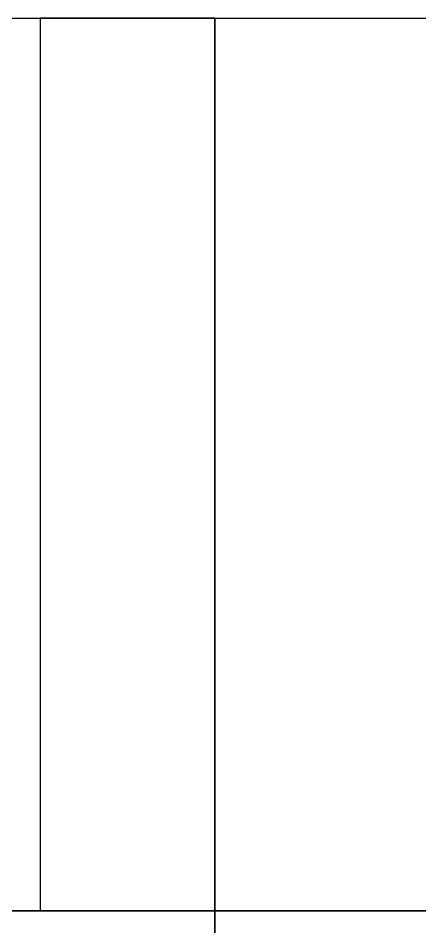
# Model space of a CAD drawing. Extents: x 102162 to 621267, y -39398 to 328893.
# Drawn here: x 464164 to 483065, y 159349 to 202102 of the extents above; entities that cross this region are included whole.
import ezdxf

# ---------------------------------------------------------------- set-up
doc = ezdxf.new("R2010")
doc.units = 0
doc.header["$LTSCALE"] = 1000
doc.header["$MEASUREMENT"] = 0

msp = doc.modelspace()

# ---------------------------------------------------------------- linework, layer by layer
for points in [[(414011.7, 202101.7), (473411.7, 202101.7), (473411.7, 160101.7), (414011.7, 160101.7)], [(473411.7, 202101.7), (465191.6, 202101.7), (465191.6, 160101.7), (473411.7, 160101.7)], [(473411.7, 202101.7), (532811.7, 202101.7), (532811.7, 160101.7), (473411.7, 160101.7)], [(414011.7, 160101.7), (473411.7, 160101.7), (473411.7, 118101.7), (414011.7, 118101.7)], [(473411.7, 160101.7), (532811.7, 160101.7), (532811.7, 118101.7), (473411.7, 118101.7)]]:
    msp.add_lwpolyline(points, close=True)

doc.saveas('drawing.dxf')
